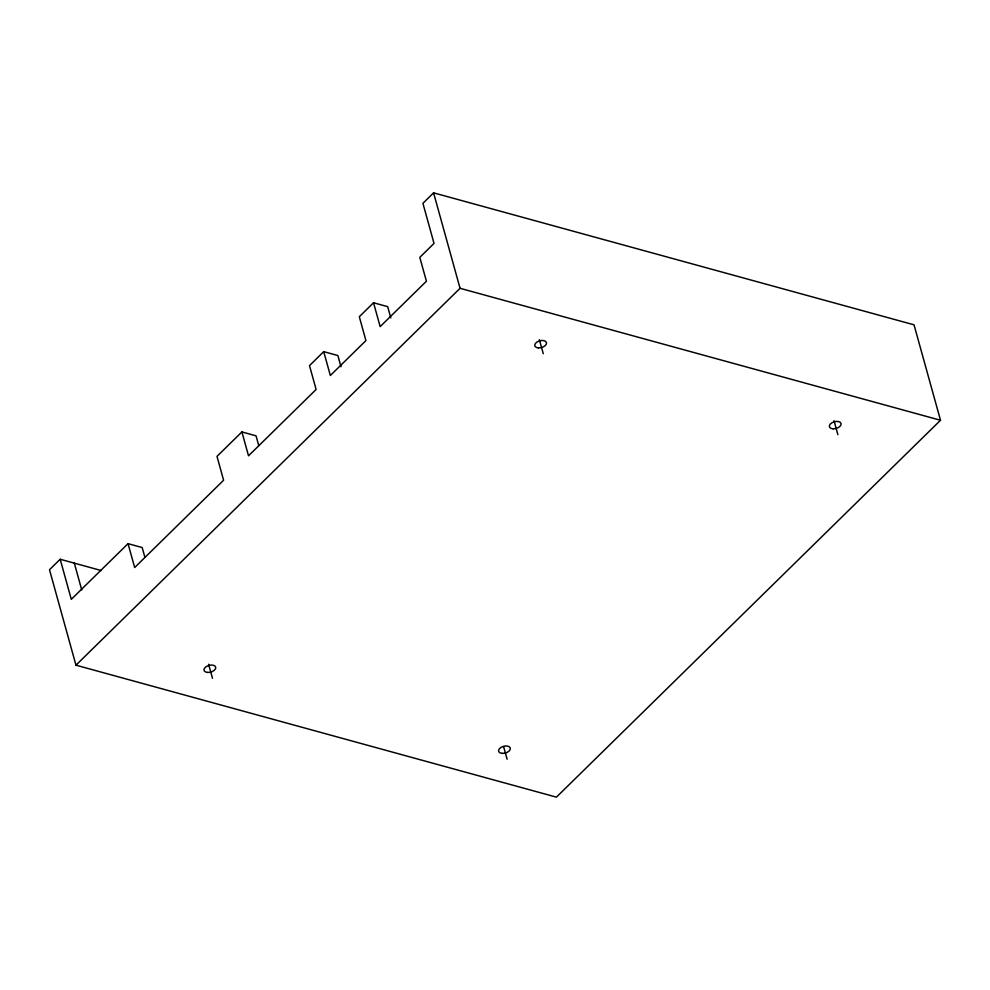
<?xml version="1.0" encoding="UTF-8"?>
<svg xmlns="http://www.w3.org/2000/svg" width="990" height="990" viewBox="0 0 990 990"><rect width="100%" height="100%" fill="white"/><g stroke="black" fill="none" stroke-linecap="round" stroke-linejoin="round"><path stroke-width="1.49" d="M60.18 559.263L49.5 569.733L75.97 665.181L556.417 797.148L940.5 420.267L914.03 324.819L433.583 192.852L422.916 203.321L434.028 243.416L419.797 257.375L426.418 281.234L380.16 326.626L373.539 302.767L359.308 316.726L365.929 340.597L330.351 375.507L323.73 351.648L309.499 365.607L316.119 389.466L248.515 455.808L241.894 431.937L216.996 456.378L223.604 480.237L134.665 567.53L128.044 543.659L71.292 599.346L60.18 559.263L101.129 570.512M75.97 665.181L460.053 288.3L940.5 420.267M373.539 302.767L387.684 306.653L390.803 317.877M323.73 351.648L337.875 355.534L340.993 366.758M241.894 431.937L256.039 435.823L258.774 445.649M128.044 543.659L142.189 547.544L144.911 557.37M833.988 420.626L837.887 434.66M539.377 339.706L543.275 353.739M433.583 192.852L460.053 288.3M503.613 746.596L507.115 759.219M208.605 664.265L212.504 678.298M74.324 563.149L81.725 589.867M538.412 347.898A6.051 3.477 -15.5 0 0 546.48 342.639A6.051 3.477 -15.5 0 0 536.988 342.033A6.051 3.477 -15.5 0 0 538.412 347.898M833.023 428.818A6.051 3.477 -15.5 0 0 841.079 423.559A6.051 3.477 -15.5 0 0 831.6 422.965A6.051 3.477 -15.5 0 0 833.023 428.818M207.64 672.457A6.051 3.477 -15.5 0 0 215.709 667.198A6.051 3.477 -15.5 0 0 206.229 666.604A6.051 3.477 -15.5 0 0 207.64 672.457M502.252 753.39A6.051 3.477 -15.5 0 0 510.32 748.131A6.051 3.477 -15.5 0 0 500.829 747.524A6.051 3.477 -15.5 0 0 502.252 753.39"/></g></svg>
